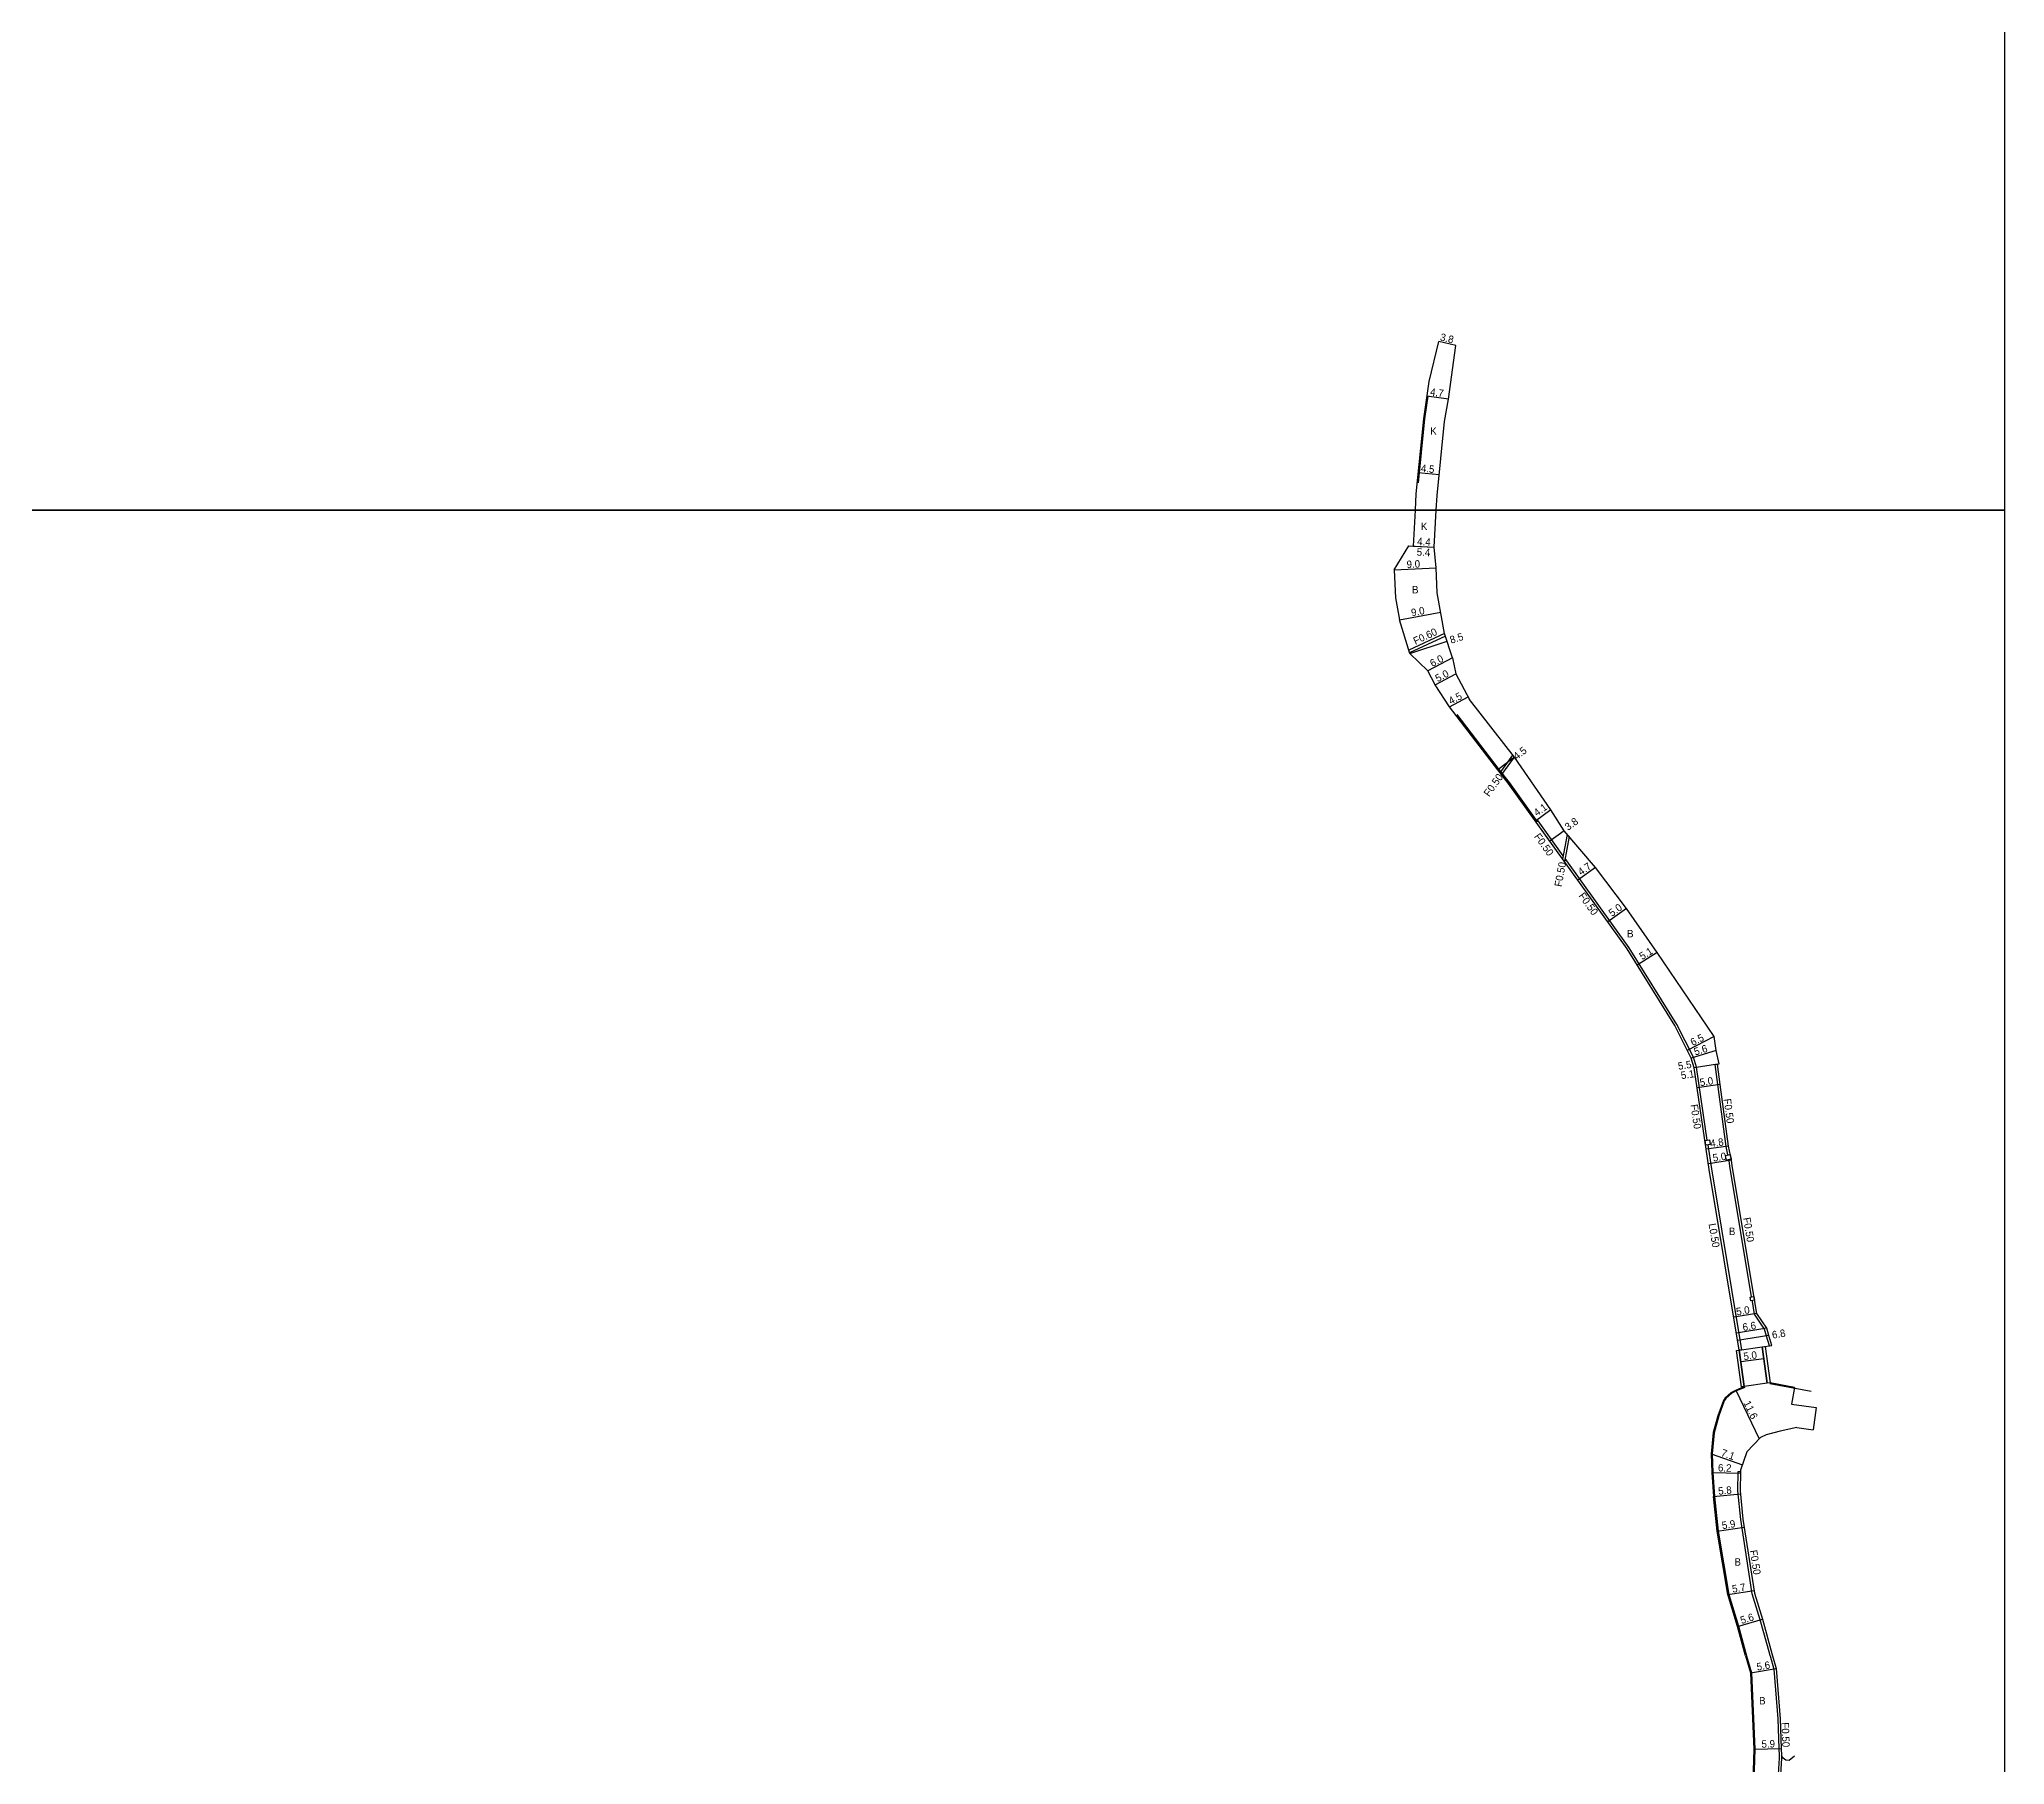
# Model space of a CAD drawing. Header units: metres. Extents: x -4000 to -2400, y -96000 to -93000.
# Drawn here: x -2823.2 to -2400, y -94470.1 to -94098.6 of the extents above; entities that cross this region are included whole.
import ezdxf

# ---------------------------------------------------------------- set-up
doc = ezdxf.new("R2010")
doc.units = ezdxf.units.M
doc.header["$LTSCALE"] = 2.5
for name, color, linetype in [('側溝・桝', 7, 'Continuous'), ('図郭', 7, 'Continuous'), ('幅員', 7, 'Continuous'), ('歩道・分離帯・安全施設', 7, 'Continuous'), ('舗装', 7, 'Continuous'), ('道路', 7, 'Continuous')]:
    doc.layers.add(name, color=color, linetype=linetype)
doc.styles.get("Standard").update_dxf_attribs({"font": ''})
doc.styles.get('Standard').set_extended_font_data('@MS PGothic')

msp = doc.modelspace()

# ---------------------------------------------------------------- linework, layer by layer
at = {"layer": '側溝・桝'}
for points in [[(-2520.59, -94226.52), (-2528.34, -94230.12)], [(-2520.4, -94227.1), (-2528.16, -94230.71)], [(-2508.63, -94256.51), (-2505.9, -94252.71)], [(-2508.31, -94256.92), (-2505.57, -94253.12)], [(-2495.06, -94274.42), (-2500.45, -94266.88), (-2500.86, -94267.17)], [(-2494.21, -94269.78), (-2495.19, -94275.1)], [(-2493.79, -94270.27), (-2494.78, -94275.67)], [(-2467.04, -94317.77), (-2470.63, -94310.71), (-2480.89, -94294.18), (-2494.66, -94274.98)], [(-2464.04, -94335.6), (-2465.41, -94326.25), (-2466.39, -94319.91), (-2467.04, -94317.77)], [(-2459.6, -94338.79), (-2460, -94336.95), (-2461.77, -94323.66), (-2462.34, -94319.31), (-2461.84, -94319.24)], [(-2463.89, -94336.58), (-2463.12, -94341.81), (-2456.66, -94380.73), (-2457.16, -94380.81)], [(-2454.5, -94369.35), (-2459.17, -94341.19), (-2459.34, -94340.02), (-2459.39, -94339.77)], [(-2454.33, -94370.35), (-2454.36, -94370.14)], [(-2450.63, -94379.86), (-2451.27, -94377.78), (-2451.7, -94376.33), (-2453.88, -94373.08), (-2454.33, -94370.35)], [(-2450.51, -94446.64), (-2450.59, -94446.27), (-2452.66, -94438.85), (-2454.35, -94433.26), (-2456.85, -94417.25), (-2457.49, -94411.09), (-2457.37, -94406.92), (-2456.87, -94406.93)]]:
    msp.add_lwpolyline(points, dxfattribs=at)
for points in [[(-2464.38, -94336.66), (-2464.53, -94335.67), (-2463.54, -94335.52), (-2463.4, -94336.51)], [(-2459.88, -94339.88), (-2460.09, -94338.9), (-2459.11, -94338.69), (-2458.9, -94339.67)], [(-2454.79, -94369.4), (-2454, -94369.27), (-2453.87, -94370.06), (-2454.66, -94370.19)]]:
    msp.add_lwpolyline(points, close=True, dxfattribs=at)
at = {"layer": '側溝・桝', "flags": 128}
for points in [[(-2450.51, -94446.64), (-2449.72, -94449.47), (-2448.83, -94460.22), (-2448.62, -94466.6), (-2448.55, -94468.07), (-2448.59, -94468.64), (-2448.87, -94473.28), (-2449.06, -94476.64)], [(-2448.05, -94468.11), (-2448.09, -94468.67), (-2448.37, -94473.31), (-2448.56, -94476.67)]]:
    msp.add_lwpolyline(points, dxfattribs=at)
at = {"layer": '図郭'}
for points in [[(-3200, -94200), (-2400, -94200), (-2400, -93600), (-3200, -93600)], [(-3200, -94800), (-2400, -94800), (-2400, -94200), (-3200, -94200)]]:
    msp.add_lwpolyline(points, close=True, dxfattribs=at)
at = {"layer": '幅員'}
for points in [[(-2518.17, -94164.53), (-2521.86, -94163.64)], [(-2519.75, -94176.1), (-2524.4, -94175.42)], [(-2521.78, -94192.35), (-2526.26, -94191.91)], [(-2528.27, -94207.66), (-2522.87, -94207.93)], [(-2527.27, -94207.71), (-2522.87, -94207.93)], [(-2531.44, -94212.84), (-2522.45, -94212.41)], [(-2530.28, -94223.58), (-2521.43, -94221.96)], [(-2528.12, -94230.84), (-2520.04, -94228.21)], [(-2518.88, -94231.78), (-2524.18, -94234.59)], [(-2522.6, -94237.58), (-2518.18, -94235.24)], [(-2519.53, -94242.3), (-2515.56, -94240.2)], [(-2505.57, -94253.13), (-2509.11, -94255.9)], [(-2497.72, -94264.51), (-2501.05, -94266.9)], [(-2494.88, -94269), (-2497.97, -94271.21)], [(-2488.13, -94276.88), (-2491.95, -94279.62)], [(-2481.42, -94285.72), (-2485.48, -94288.64)], [(-2474.81, -94295.24), (-2479.15, -94297.93)], [(-2462.56, -94313.32), (-2468.36, -94316.27)], [(-2462.16, -94316.29), (-2467.52, -94317.92)], [(-2461.84, -94319.24), (-2466.88, -94320.02)], [(-2461.27, -94323.59), (-2466.21, -94324.35)], [(-2459.5, -94336.87), (-2464.25, -94337.57)], [(-2458.85, -94339.94), (-2463.79, -94340.67)], [(-2453.4, -94372.89), (-2458.33, -94373.71)], [(-2451.25, -94376.11), (-2457.76, -94377.19)], [(-2450.79, -94377.63), (-2457.5, -94378.75)], [(-2451.85, -94382.65), (-2456.81, -94383.33)], [(-2457.88, -94389.42), (-2452.87, -94399.89)], [(-2463.17, -94403.14), (-2456.46, -94405.47)], [(-2463.08, -94407.13), (-2456.88, -94407.31)], [(-2462.69, -94412.33), (-2456.92, -94411.73)], [(-2461.92, -94419.8), (-2456.09, -94418.89)], [(-2459.58, -94433.44), (-2453.95, -94432.56)], [(-2457.55, -94440.32), (-2452.18, -94438.71)]]:
    msp.add_lwpolyline(points, dxfattribs=at)
at = {"layer": '幅員', "flags": 128}
for points, elevation in [([(-2454.74, -94450.31), (-2449.22, -94449.38)], 193.74), ([(-2454.02, -94466.7), (-2448.12, -94466.58)], 193.31)]:
    msp.add_lwpolyline(points, dxfattribs=dict(at, elevation=elevation))
at = {"layer": '歩道・分離帯・安全施設'}
for points in [[(-2524.2, -94175.45), (-2524.91, -94180.35), (-2526.27, -94194.09)], [(-2517.99, -94243.98), (-2508.95, -94255.78), (-2506.72, -94258.62), (-2500.97, -94266.66)], [(-2458.78, -94390.1), (-2460.04, -94391.21), (-2460.39, -94391.73), (-2461.56, -94394.99), (-2462.55, -94398.6), (-2462.97, -94403.15), (-2462.88, -94407.12), (-2462.49, -94412.31)], [(-2455.98, -94388.82), (-2457.79, -94389.6), (-2458.78, -94390.1)], [(-2441.64, -94389.72), (-2450.56, -94388.06)], [(-2462.49, -94412.31), (-2461.72, -94419.78), (-2459.39, -94433.39), (-2457.35, -94440.27), (-2455.58, -94446.64)]]:
    msp.add_lwpolyline(points, dxfattribs=at)
at = {"layer": '歩道・分離帯・安全施設', "flags": 128}
msp.add_lwpolyline([(-2455.58, -94446.64), (-2454.55, -94450.28), (-2453.82, -94466.7), (-2454.17, -94478.18)], dxfattribs=at)
at = {"layer": '舗装'}
msp.add_lwpolyline([(-2527.27, -94207.71), (-2522.87, -94207.93)], dxfattribs=at)
at = {"layer": '道路'}
for points in [[(-2526.88, -94200), (-2526.71, -94196.49), (-2525.11, -94180.33), (-2523.95, -94172.29), (-2521.86, -94163.64)], [(-2522.4, -94200), (-2522.22, -94196.82), (-2520.65, -94180.87), (-2519.75, -94176.1), (-2518.17, -94164.53)], [(-2518.17, -94164.53), (-2521.86, -94163.64)], [(-2528.27, -94207.66), (-2527.27, -94207.71), (-2526.88, -94200)], [(-2522.87, -94207.93), (-2522.4, -94200)], [(-2531.44, -94212.84), (-2528.27, -94207.66)], [(-2518.88, -94231.78), (-2520.59, -94226.52), (-2522.19, -94217.8), (-2522.45, -94212.41), (-2522.87, -94207.93)], [(-2531.44, -94212.84), (-2531.16, -94218.84), (-2530.28, -94223.58)], [(-2467.52, -94317.92), (-2471.06, -94310.95), (-2481.3, -94294.45), (-2494.86, -94275.56), (-2500.86, -94267.17), (-2506.88, -94258.74), (-2509.11, -94255.9), (-2519.53, -94242.3), (-2522.6, -94237.58), (-2524.18, -94234.59), (-2528.12, -94230.84), (-2530.28, -94223.58)], [(-2518.88, -94231.78), (-2518.18, -94235.24)], [(-2518.18, -94235.24), (-2515.25, -94240.77)], [(-2505.57, -94253.13), (-2515.25, -94240.77)], [(-2474.81, -94295.24), (-2481.42, -94285.72), (-2488.13, -94276.88), (-2494.88, -94269), (-2497.72, -94264.51), (-2505.57, -94253.13)], [(-2462.16, -94316.29), (-2462.56, -94313.32), (-2474.81, -94295.24)], [(-2457.16, -94380.81), (-2463.61, -94341.89), (-2465.91, -94326.32), (-2466.88, -94320.02), (-2467.52, -94317.92)], [(-2461.45, -94319.18), (-2462.16, -94316.29)], [(-2450.13, -94379.78), (-2450.79, -94377.63), (-2451.25, -94376.11), (-2453.4, -94372.89), (-2458.67, -94341.11), (-2458.85, -94339.94), (-2459.5, -94336.87), (-2461.27, -94323.59), (-2461.84, -94319.24), (-2461.45, -94319.18)], [(-2456.07, -94388.64), (-2457.16, -94380.81)], [(-2452.2, -94380.12), (-2450.13, -94379.78)], [(-2451.12, -94387.95), (-2452.2, -94380.12)], [(-2458.89, -94389.93), (-2460.19, -94391.08), (-2460.57, -94391.64), (-2461.75, -94394.93), (-2462.75, -94398.56), (-2463.17, -94403.14), (-2463.08, -94407.13), (-2462.69, -94412.33)], [(-2458.89, -94389.93), (-2457.88, -94389.42), (-2456.07, -94388.64)], [(-2445.27, -94388.84), (-2450.52, -94387.86), (-2451.12, -94387.95)], [(-2445.27, -94388.84), (-2445.94, -94392.47), (-2440.62, -94393.15)], [(-2440.62, -94393.15), (-2441.24, -94397.94)], [(-2444.75, -94397.49), (-2448.37, -94398.24), (-2451.38, -94399.01), (-2452.59, -94399.59), (-2455.49, -94402.7), (-2456.86, -94406.63), (-2456.87, -94406.93), (-2456.99, -94411.07), (-2456.36, -94417.18), (-2453.86, -94433.14), (-2452.18, -94438.71), (-2450.11, -94446.15), (-2450, -94446.64)], [(-2444.75, -94397.49), (-2441.24, -94397.94)], [(-2455.78, -94446.64), (-2457.55, -94440.32), (-2459.58, -94433.44), (-2461.92, -94419.8), (-2462.69, -94412.33)]]:
    msp.add_lwpolyline(points, dxfattribs=at)
for points in [[(-2457.16, -94380.81), (-2456.07, -94388.64), (-2456.66, -94388.72), (-2457.75, -94380.89)], [(-2457.16, -94380.81), (-2452.2, -94380.12), (-2451.12, -94387.95), (-2456.07, -94388.64)], [(-2451.12, -94387.95), (-2452.2, -94380.12), (-2451.61, -94380.04), (-2450.52, -94387.86)]]:
    msp.add_lwpolyline(points, close=True, dxfattribs=at)
at = {"layer": '道路', "flags": 128}
for points in [[(-2455.78, -94446.64), (-2454.74, -94450.31), (-2454.02, -94466.7), (-2454.37, -94478.18)], [(-2450, -94446.64), (-2449.22, -94449.38), (-2448.33, -94460.19), (-2448.12, -94466.58), (-2448.05, -94468.11)], [(-2445.24, -94468.2), (-2446.43, -94469.16), (-2447.12, -94469.11), (-2447.7, -94468.64), (-2448.05, -94468.11)]]:
    msp.add_lwpolyline(points, dxfattribs=at)

# ---------------------------------------------------------------- texts
at = {"layer": '側溝・桝'}
for s, rotation, p in [('F0.60', 24.9212, (-2526.89, -94228.98)), ('F0.50', 54.2293, (-2511.03, -94261.79)), ('F0.50', 305.6537, (-2501.41, -94270.26)), ('F0.50', 79.5774, (-2495.41, -94281.16)), ('F0.50', 305.6537, (-2491.84, -94283.02)), ('F0.50', 277.5896, (-2460.53, -94326.78)), ('F0.50', 278.3887, (-2467.67, -94328)), ('F0.50', 279.4184, (-2456.34, -94352.37)), ('L0.50', 279.4184, (-2463.77, -94353.65)), ('F0.50', 278.9001, (-2454.9, -94423.96)), ('F0.50', 271.8997, (-2448.06, -94460.97, 157.31))]:
    msp.add_text(s, height=1.6, rotation=rotation, dxfattribs=at).set_placement(p)
at = {"layer": '幅員'}
for s, rotation, p in [('3.8', 346.4222, (-2521.69, -94163.42)), ('4.7', 351.7527, (-2523.81, -94175.26)), ('4.5', 354.371, (-2525.77, -94191.71)), ('5.4', 357.134, (-2526.64, -94209.76)), ('4.4', 357.134, (-2526.55, -94207.49)), ('9.0', 2.7505, (-2528.75, -94212.46)), ('9.0', 10.4187, (-2527.66, -94222.85)), ('8.5', 18.0311, (-2519.17, -94228.75)), ('6.0', 27.8985, (-2523.23, -94233.8)), ('5.0', 27.8985, (-2522.09, -94237.03)), ('4.5', 27.8985, (-2519.24, -94241.87)), ('4.5', 38.0903, (-2505.03, -94253.82)), ('4.1', 35.5627, (-2500.7, -94265.96)), ('3.8', 35.5627, (-2494.02, -94269.03)), ('4.7', 35.6537, (-2491.2, -94278.71)), ('5.0', 35.6537, (-2484.56, -94287.56)), ('5.1', 31.8368, (-2478.06, -94296.87)), ('6.5', 26.9406, (-2467.17, -94315.38)), ('5.5', 8.7655, (-2470.22, -94320.48)), ('5.6', 16.9393, (-2466.63, -94317.39)), ('5.1', 8.7655, (-2469.6, -94322.49)), ('5.0', 8.7655, (-2465.55, -94324)), ('4.8', 8.3887, (-2463.3, -94337.15)), ('5.0', 8.3887, (-2462.74, -94340.23)), ('5.0', 9.4184, (-2457.68, -94373.35)), ('6.6', 9.4184, (-2456.31, -94376.7)), ('6.8', 9.4184, (-2449.97, -94378.35)), ('5.0', 7.9221, (-2456.14, -94382.99)), ('11.6', 295.5959, (-2456.29, -94392.17)), ('7.1', 340.826, (-2461.21, -94403.56)), ('6.2', 358.3497, (-2461.76, -94406.91)), ('5.8', 5.903, (-2461.61, -94411.97)), ('5.9', 8.9001, (-2460.77, -94419.37)), ('5.7', 8.9001, (-2458.57, -94433.03)), ('5.6', 16.7551, (-2456.65, -94439.79)), ('5.6', 9.5657, (-2453.28, -94449.81, 157.31)), ('5.9', 1.1902, (-2452.35, -94466.41, 157.31))]:
    msp.add_text(s, height=1.6, rotation=rotation, dxfattribs=at).set_placement(p)
at = {"layer": '舗装'}
for s, p in [('K', (-2523.69, -94183.74)), ('K', (-2525.71, -94204.26)), ('B', (-2527.62, -94217.89)), ('B', (-2481.32, -94291.94)), ('B', (-2459.39, -94356.04)), ('B', (-2458.18, -94427.21)), ('B', (-2452.88, -94457.09))]:
    msp.add_text(s, height=1.6, dxfattribs=at).set_placement(p)

doc.saveas('drawing.dxf')
